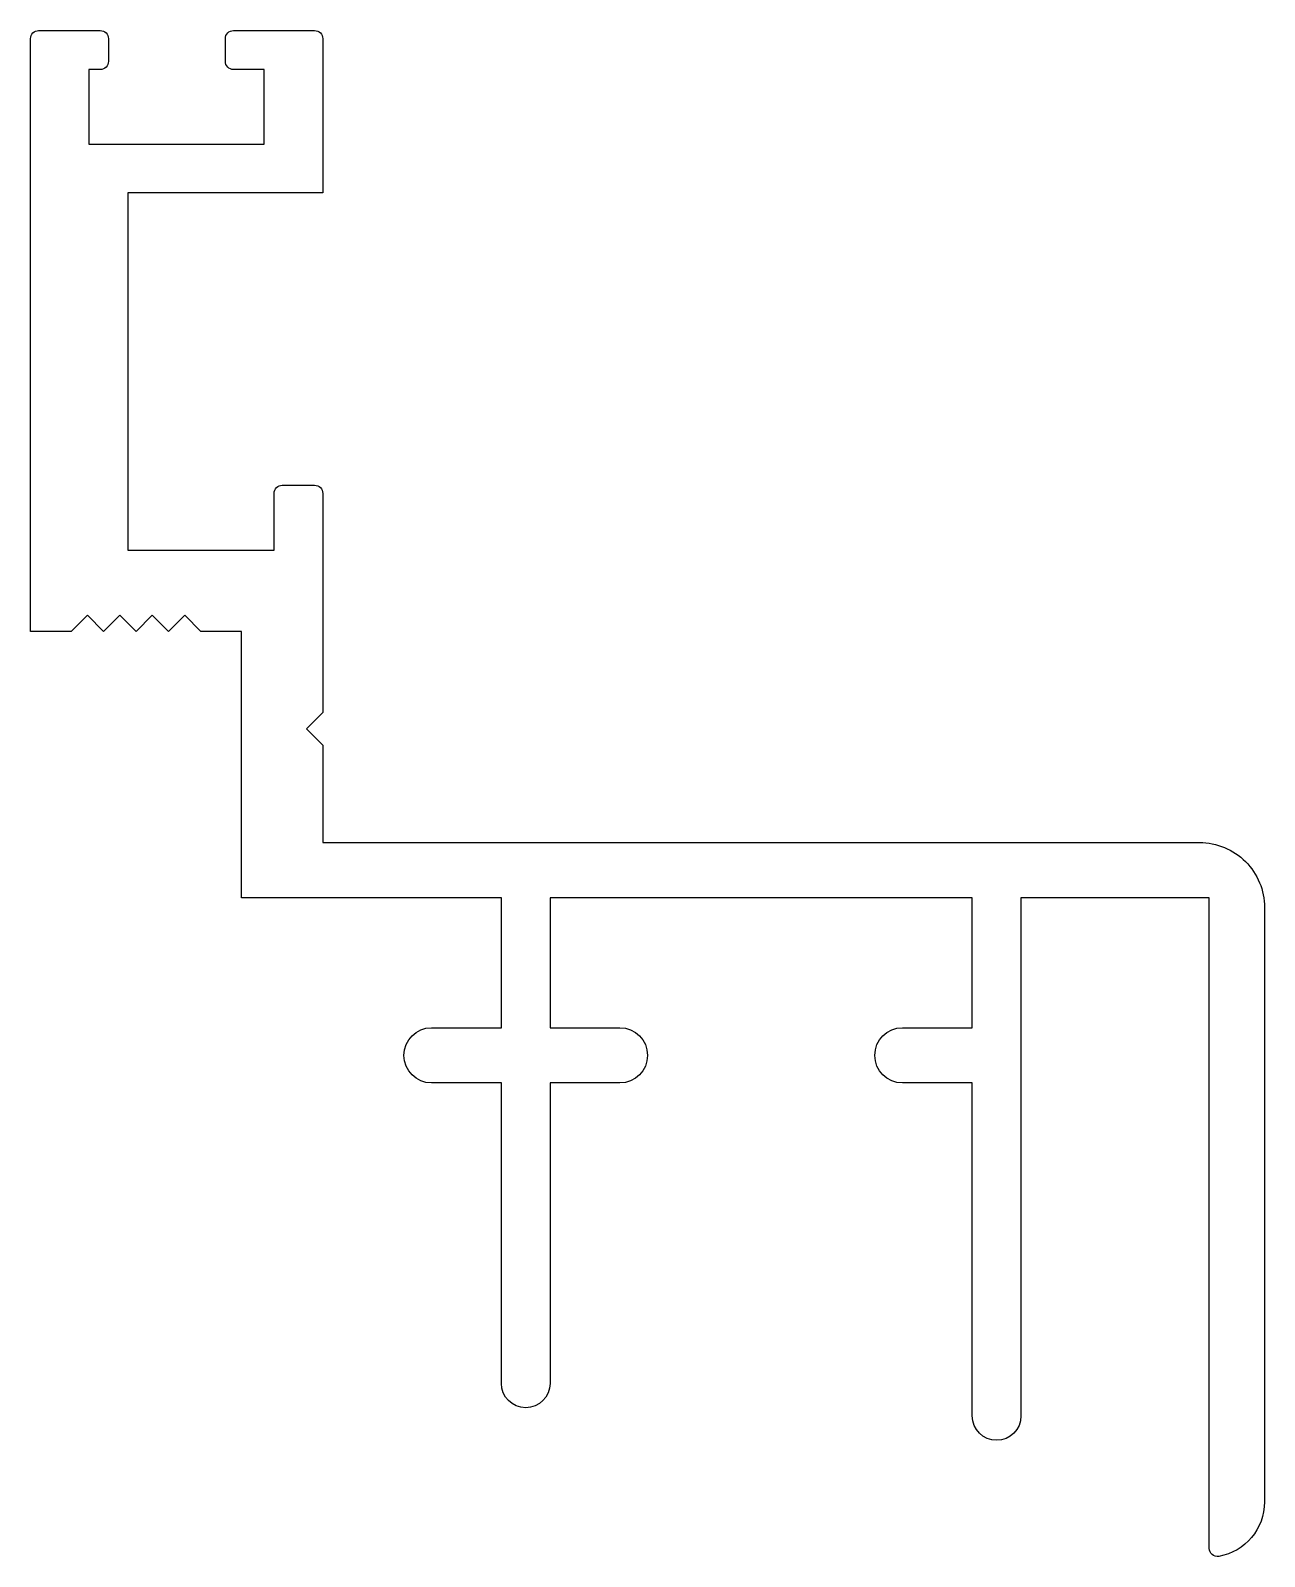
# Model space of a CAD drawing. Extents: x 973.7 to 1011.7, y 11.6 to 58.6.
import ezdxf

# ---------------------------------------------------------------- set-up
doc = ezdxf.new("R2010")
doc.units = 0
doc.header["$LTSCALE"] = 15
doc.layers.get('0').update_dxf_attribs({"linetype": 'CONTINUOUS'})

msp = doc.modelspace()

# ---------------------------------------------------------------- linework, layer by layer
msp.add_lwpolyline([(975.903, 40.064), (975.403, 40.564), (974.903, 40.064), (973.653, 40.064), (973.653, 58.314, -0.414214), (973.903, 58.564), (975.803, 58.564, -0.414214), (976.053, 58.314), (976.053, 57.614, -0.414214), (975.803, 57.364), (975.453, 57.364), (975.453, 55.064), (980.853, 55.064), (980.853, 57.364), (979.903, 57.364, -0.414214), (979.653, 57.614), (979.653, 58.314, -0.414214), (979.903, 58.564), (982.403, 58.564, -0.414214), (982.653, 58.314), (982.653, 53.564), (976.653, 53.564), (976.653, 42.564), (981.153, 42.564), (981.153, 44.314, -0.414214), (981.403, 44.564), (982.403, 44.564, -0.414214), (982.653, 44.314), (982.653, 37.564), (982.153, 37.064), (982.653, 36.564), (982.653, 33.564), (1009.653, 33.564, -0.414214), (1011.653, 31.564), (1011.653, 13.264, -0.364325), (1010.246, 11.59, -0.465926), (1009.953, 11.836), (1009.953, 31.864), (1004.153, 31.864), (1004.153, 15.914, -1), (1002.653, 15.914), (1002.653, 26.164), (1000.503, 26.164, -1), (1000.503, 27.864), (1002.653, 27.864), (1002.653, 31.864), (989.653, 31.864), (989.653, 27.864), (991.803, 27.864, -1), (991.803, 26.164), (989.653, 26.164), (989.653, 16.914, -1), (988.153, 16.914), (988.153, 26.164), (986.003, 26.164, -1), (986.003, 27.864), (988.153, 27.864), (988.153, 31.864), (980.153, 31.864), (980.153, 40.064), (978.903, 40.064), (978.403, 40.564), (977.903, 40.064), (977.403, 40.564), (976.903, 40.064), (976.403, 40.564)], format="xyb", close=True)

doc.saveas('drawing.dxf')
